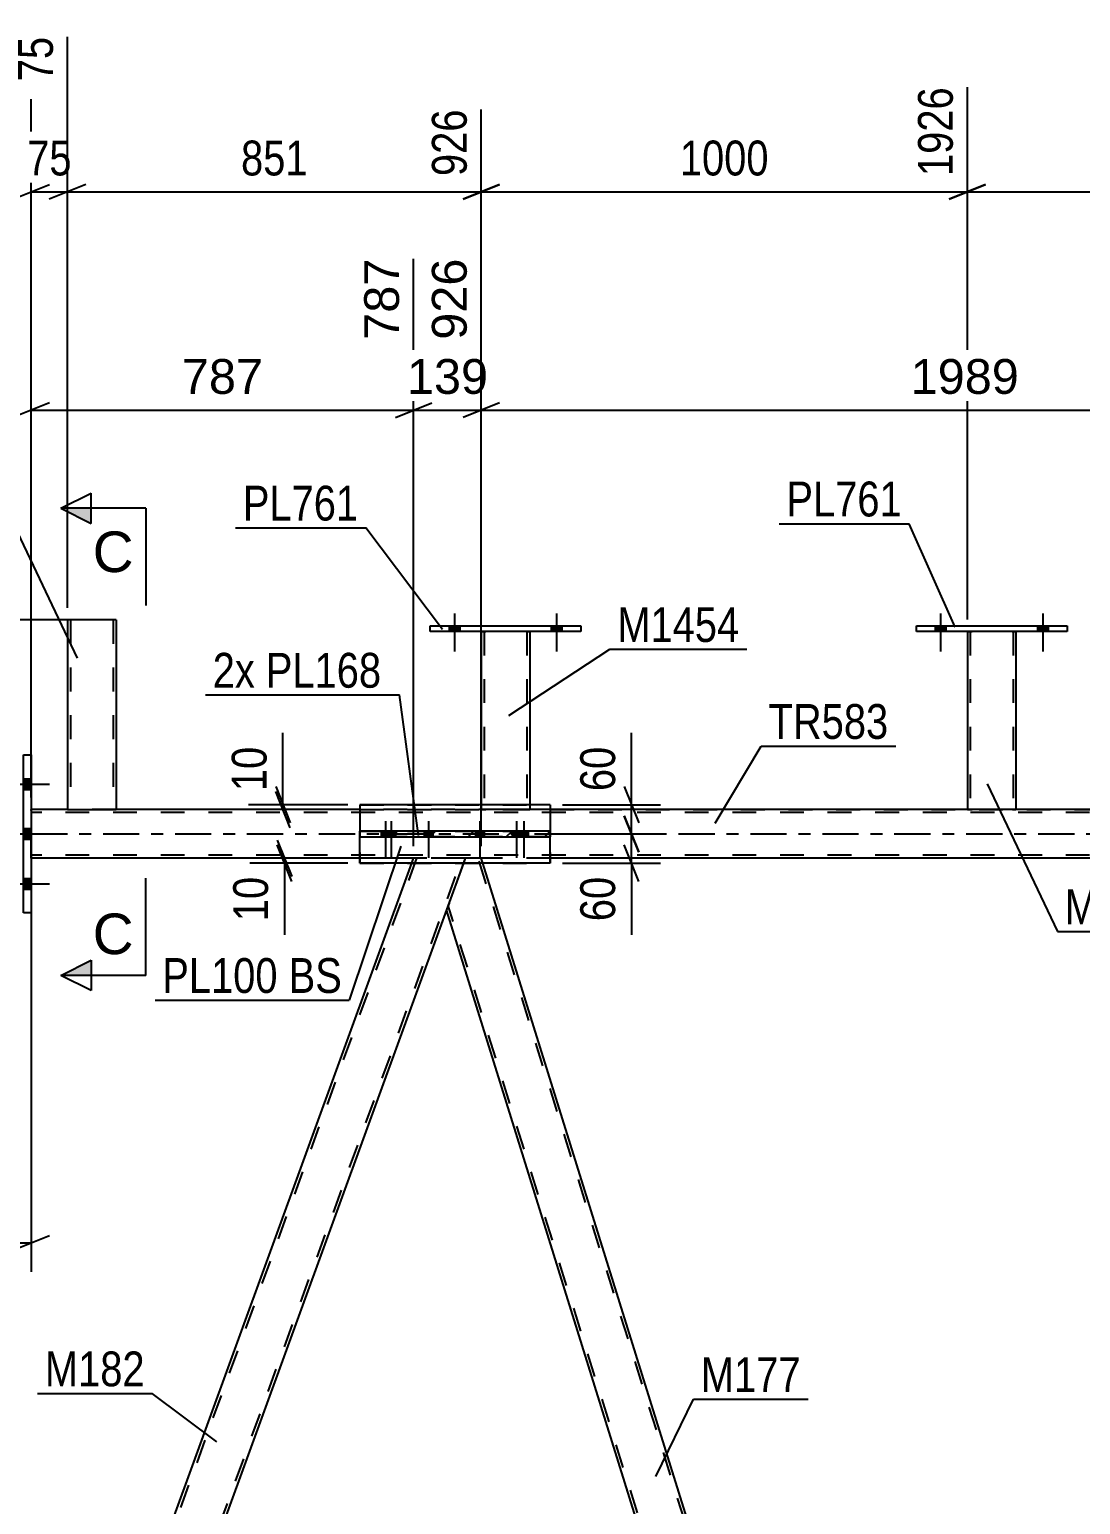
# Model space of a CAD drawing. Header units: millimetres. Extents: x -116 to 725, y -402 to 192.
# Drawn here: x -18.8 to 67.7, y -55.2 to 66.2 of the extents above; entities that cross this region are included whole.
import ezdxf

# ---------------------------------------------------------------- set-up
doc = ezdxf.new("R2010")
doc.units = ezdxf.units.MM
doc.linetypes.add('DXK_LINE_DOT2', pattern=[3.9198, 1.9599, -1.9599])
doc.linetypes.add('DXK_LINE_DOT3', pattern=[5.9187, 2.979, -0.9799, 0.9799, -0.9799])
doc.styles.add('Arial', font='ARIAL.TTF', dxfattribs={"height": 0.2})
doc.styles.add('Arial Narrow', font='ARIALN.TTF', dxfattribs={"height": 0.2})

# ---------------------------------------------------------------- blocks, each defined once
blk = doc.blocks.new('Bolt-203723472-4485 - 4481')
at = {"linetype": 'Continuous'}
for points in [[(55.74, 16.64), (56.62, 16.64), (56.62, 17.12), (55.74, 17.12)], [(64.14, 16.64), (65.02, 16.64), (65.02, 17.12), (64.14, 17.12)]]:
    blk.add_hatch(color=1, dxfattribs=at).paths.add_polyline_path(points)
at = {"color": 1, "linetype": 'Continuous'}
for p, q in [((55.74, 17.12), (55.74, 16.64)), ((56.18, 18.12), (56.18, 15)), ((56.62, 17.12), (56.62, 16.64)), ((64.14, 17.12), (64.14, 16.64)), ((64.58, 18.12), (64.58, 15)), ((65.02, 17.12), (65.02, 16.64))]:
    blk.add_line(p, q, dxfattribs=at)
blk = doc.blocks.new('Bolt-203723472-4486 - 4481')
at = {"linetype": 'Continuous'}
for points in [[(55.74, 16.64), (56.62, 16.64), (56.62, 17.12), (55.74, 17.12)], [(64.14, 16.64), (65.02, 16.64), (65.02, 17.12), (64.14, 17.12)]]:
    blk.add_hatch(color=1, dxfattribs=at).paths.add_polyline_path(points)
at = {"color": 1, "linetype": 'Continuous'}
for p, q in [((55.74, 17.12), (55.74, 16.64)), ((56.18, 18.12), (56.18, 15)), ((56.62, 17.12), (56.62, 16.64)), ((64.14, 17.12), (64.14, 16.64)), ((64.58, 18.12), (64.58, 15)), ((65.02, 17.12), (65.02, 16.64))]:
    blk.add_line(p, q, dxfattribs=at)
blk = doc.blocks.new('Part-203723472-4553 - 4481')
at = {"color": 2, "linetype": 'Continuous'}
for p, q in [((-15.67, 17.6), (-15.67, 2)), ((-11.67, 17.6), (-15.67, 17.6)), ((-11.67, 17.6), (-11.67, 2)), ((-15.67, 2), (-11.67, 2))]:
    blk.add_line(p, q, dxfattribs=at)
at = {"color": 7, "linetype": 'DXK_LINE_DOT2'}
for p, q in [((-15.43, 17.6), (-15.43, 2)), ((-11.98, 17.6), (-11.97, 17.6)), ((-11.97, 17.6), (-11.93, 17.6)), ((-11.93, 17.6), (-11.91, 17.6)), ((-11.91, 17.6), (-11.91, 2)), ((-11.93, 2), (-11.97, 2)), ((-11.93, 2), (-11.97, 2)), ((-11.91, 2), (-11.93, 2)), ((-11.93, 2), (-11.91, 2))]:
    blk.add_line(p, q, dxfattribs=at)
blk = doc.blocks.new('Bolt-203723472-5009 - 4481')
at = {"linetype": 'Continuous'}
for points in [[(15.74, 16.64), (16.62, 16.64), (16.62, 17.12), (15.74, 17.12)], [(24.14, 16.64), (25.02, 16.64), (25.02, 17.12), (24.14, 17.12)]]:
    blk.add_hatch(color=1, dxfattribs=at).paths.add_polyline_path(points)
at = {"color": 1, "linetype": 'Continuous'}
for p, q in [((15.74, 17.12), (15.74, 16.64)), ((16.18, 18.12), (16.18, 15)), ((16.62, 17.12), (16.62, 16.64)), ((24.14, 17.12), (24.14, 16.64)), ((24.58, 18.12), (24.58, 15)), ((25.02, 17.12), (25.02, 16.64))]:
    blk.add_line(p, q, dxfattribs=at)
blk = doc.blocks.new('Part-203723472-4568 - 4481')
at = {"color": 7, "linetype": 'DXK_LINE_DOT2'}
for p, q in [((18.38, 16.65), (18.38, 16.65)), ((18.38, 16.65), (18.38, 16.64)), ((18.38, 16.64), (18.38, 16.65)), ((18.41, 16.65), (18.38, 16.65)), ((18.38, 16.65), (18.41, 16.65)), ((18.52, 16.65), (18.41, 16.65)), ((18.41, 16.65), (18.52, 16.65)), ((18.67, 16.65), (18.52, 16.65)), ((18.52, 16.65), (18.67, 16.65)), ((18.62, 16.65), (18.62, 16.65)), ((18.62, 16.65), (18.62, 2)), ((18.63, 16.65), (18.62, 16.65)), ((18.62, 16.65), (18.63, 16.65)), ((18.69, 16.65), (18.63, 16.65)), ((18.63, 16.65), (18.69, 16.65)), ((22.08, 16.65), (18.67, 16.65)), ((22.08, 16.65), (18.67, 16.65)), ((21.99, 16.65), (18.69, 16.65)), ((18.69, 16.65), (18.76, 16.65)), ((22.06, 16.65), (18.76, 16.65)), ((22.06, 16.65), (21.99, 16.65)), ((22.12, 16.65), (22.06, 16.65)), ((22.06, 16.65), (22.12, 16.65)), ((22.08, 16.65), (22.23, 16.65)), ((22.23, 16.65), (22.08, 16.65)), ((22.14, 16.65), (22.12, 16.65)), ((22.12, 16.65), (22.14, 16.65)), ((22.14, 16.65), (22.14, 16.65)), ((22.14, 16.65), (22.14, 2)), ((22.23, 16.65), (22.34, 16.65)), ((22.34, 16.65), (22.23, 16.65)), ((22.34, 16.65), (22.38, 16.65)), ((22.38, 16.65), (22.34, 16.65)), ((22.38, 16.65), (22.38, 16.65)), ((22.38, 16.65), (22.38, 16.64)), ((22.38, 16.64), (22.38, 16.65)), ((18.38, 2.4), (18.38, 2)), ((18.41, 2), (18.38, 2)), ((18.38, 2), (18.41, 2)), ((18.52, 2), (18.41, 2)), ((18.41, 2), (18.52, 2)), ((18.67, 2), (18.52, 2)), ((18.52, 2), (18.67, 2)), ((18.63, 2), (18.62, 2)), ((18.62, 2), (18.63, 2)), ((18.69, 2), (18.63, 2)), ((18.63, 2), (18.69, 2)), ((22.08, 2), (18.67, 2)), ((22.08, 2), (18.67, 2)), ((21.99, 2), (18.69, 2)), ((18.69, 2), (18.76, 2)), ((22.06, 2), (18.76, 2)), ((22.06, 2), (21.99, 2)), ((22.12, 2), (22.06, 2)), ((22.06, 2), (22.12, 2)), ((22.08, 2), (22.23, 2)), ((22.23, 2), (22.08, 2)), ((22.14, 2), (22.12, 2)), ((22.12, 2), (22.14, 2)), ((22.23, 2), (22.34, 2)), ((22.34, 2), (22.23, 2)), ((22.34, 2), (22.38, 2)), ((22.38, 2), (22.34, 2)), ((22.38, 2.4), (22.38, 2))]:
    blk.add_line(p, q, dxfattribs=at)
at = {"color": 2, "linetype": 'Continuous'}
for p, q in [((18.38, 16.64), (18.38, 2.4)), ((22.38, 16.64), (22.38, 2.4))]:
    blk.add_line(p, q, dxfattribs=at)
blk = doc.blocks.new('Part-203723472-4573 - 4481')
at = {"color": 2, "linetype": 'Continuous'}
for p, q in [((54.18, 16.64), (54.18, 17.12)), ((54.18, 17.12), (66.58, 17.12)), ((66.58, 17.12), (66.58, 16.64)), ((66.58, 16.64), (54.18, 16.64))]:
    blk.add_line(p, q, dxfattribs=at)
blk = doc.blocks.new('Part-203723472-4578 - 4481')
at = {"color": 7, "linetype": 'DXK_LINE_DOT2'}
for p, q in [((58.38, 16.65), (58.38, 16.65)), ((58.38, 16.65), (58.38, 16.64)), ((58.38, 16.64), (58.38, 16.65)), ((58.41, 16.65), (58.38, 16.65)), ((58.38, 16.65), (58.41, 16.65)), ((58.52, 16.65), (58.41, 16.65)), ((58.41, 16.65), (58.52, 16.65)), ((58.67, 16.65), (58.52, 16.65)), ((58.52, 16.65), (58.67, 16.65)), ((58.62, 16.65), (58.62, 16.65)), ((58.62, 16.65), (58.62, 2)), ((58.63, 16.65), (58.62, 16.65)), ((58.62, 16.65), (58.63, 16.65)), ((58.69, 16.65), (58.63, 16.65)), ((58.63, 16.65), (58.69, 16.65)), ((62.08, 16.65), (58.67, 16.65)), ((62.08, 16.65), (58.67, 16.65)), ((61.99, 16.65), (58.69, 16.65)), ((58.69, 16.65), (58.76, 16.65)), ((62.06, 16.65), (58.76, 16.65)), ((62.06, 16.65), (61.99, 16.65)), ((62.12, 16.65), (62.06, 16.65)), ((62.06, 16.65), (62.12, 16.65)), ((62.08, 16.65), (62.23, 16.65)), ((62.23, 16.65), (62.08, 16.65)), ((62.14, 16.65), (62.12, 16.65)), ((62.12, 16.65), (62.14, 16.65)), ((62.14, 16.65), (62.14, 16.65)), ((62.14, 16.65), (62.14, 2)), ((62.23, 16.65), (62.34, 16.65)), ((62.34, 16.65), (62.23, 16.65)), ((62.34, 16.65), (62.38, 16.65)), ((62.38, 16.65), (62.34, 16.65)), ((62.38, 16.65), (62.38, 16.65)), ((62.38, 16.65), (62.38, 16.64)), ((62.38, 16.64), (62.38, 16.65)), ((58.38, 2), (58.41, 2)), ((58.41, 2), (58.52, 2)), ((58.52, 2), (58.67, 2)), ((58.63, 2), (58.62, 2)), ((58.62, 2), (58.63, 2)), ((58.69, 2), (58.63, 2)), ((58.63, 2), (58.67, 2)), ((62.08, 2), (58.67, 2)), ((58.67, 2), (58.69, 2)), ((61.99, 2), (58.69, 2)), ((58.69, 2), (58.76, 2)), ((62.12, 2), (58.76, 2)), ((62.06, 2), (61.99, 2)), ((62.12, 2), (62.06, 2)), ((62.08, 2), (62.23, 2)), ((62.14, 2), (62.12, 2)), ((62.12, 2), (62.14, 2)), ((62.23, 2), (62.34, 2)), ((62.34, 2), (62.38, 2))]:
    blk.add_line(p, q, dxfattribs=at)
at = {"color": 2, "linetype": 'Continuous'}
for p, q in [((58.38, 16.64), (58.38, 2)), ((62.38, 16.64), (62.38, 2)), ((58.41, 2), (58.38, 2)), ((58.52, 2), (58.41, 2)), ((58.67, 2), (58.52, 2)), ((62.08, 2), (58.67, 2)), ((62.23, 2), (62.08, 2)), ((62.34, 2), (62.23, 2)), ((62.38, 2), (62.34, 2))]:
    blk.add_line(p, q, dxfattribs=at)
blk = doc.blocks.new('Part-203723472-4764 - 4481')
at = {"color": 2, "linetype": 'Continuous'}
for p, q in [((-15.67, 2), (-18.66, 2)), ((8.39, 2), (-11.67, 2)), ((58.38, 2), (24.05, 2)), ((94.75, 2), (62.38, 2)), ((8.39, -2), (-18.66, -2)), ((94.75, -2), (24.05, -2))]:
    blk.add_line(p, q, dxfattribs=at)
at = {"color": 7, "linetype": 'DXK_LINE_DOT2'}
for p, q in [((-18.66, -2), (-18.66, 2)), ((679.93, 1.76), (-18.66, 1.76)), ((-11.67, 2), (-15.67, 2)), ((8.39, 2), (679.93, 2)), ((24.05, 2), (8.39, 2)), ((62.38, 2), (58.38, 2)), ((679.93, -1.76), (-18.66, -1.76)), ((24.05, -2), (8.39, -2))]:
    blk.add_line(p, q, dxfattribs=at)
at = {"color": 7, "linetype": 'DXK_LINE_DOT3'}
blk.add_line((-18.66, 0), (679.93, 0), dxfattribs=at)
blk = doc.blocks.new('Bolt-203723472-4800 - 4481')
at = {"linetype": 'Continuous'}
for points in [[(18.63, 0.24), (17.91, 0.24), (17.91, -0.24), (18.63, -0.24)], [(21.64, 0.24), (20.92, 0.24), (20.92, -0.24), (21.64, -0.24)], [(22.25, 0.24), (21.53, 0.24), (21.53, -0.24), (22.25, -0.24)]]:
    blk.add_hatch(color=1, dxfattribs=at).paths.add_polyline_path(points)
at = {"color": 1, "linetype": 'Continuous'}
for p, q in [((17.91, 0.24), (17.91, -0.24)), ((18.27, 1.04), (18.27, -1.96)), ((18.63, 0.24), (18.63, -0.24)), ((20.92, 0.24), (20.92, -0.24)), ((21.28, 1.04), (21.28, -1.96)), ((21.53, 0.24), (21.53, -0.24)), ((21.64, 0.24), (21.64, -0.24)), ((21.89, 1.04), (21.89, -1.96)), ((22.25, 0.24), (22.25, -0.24))]:
    blk.add_line(p, q, dxfattribs=at)
blk = doc.blocks.new('Bolt-203723472-4801 - 4481')
at = {"linetype": 'Continuous'}
for points in [[(10.85, 0.24), (10.13, 0.24), (10.13, -0.24), (10.85, -0.24)], [(11.31, 0.24), (10.59, 0.24), (10.59, -0.24), (11.31, -0.24)], [(14.4, 0.24), (13.68, 0.24), (13.68, -0.24), (14.4, -0.24)]]:
    blk.add_hatch(color=1, dxfattribs=at).paths.add_polyline_path(points)
at = {"color": 1, "linetype": 'Continuous'}
for p, q in [((10.13, 0.24), (10.13, -0.24)), ((10.49, 1.04), (10.49, -1.96)), ((10.59, 0.24), (10.59, -0.24)), ((10.85, 0.24), (10.85, -0.24)), ((10.95, 1.04), (10.95, -1.96)), ((11.31, 0.24), (11.31, -0.24)), ((13.68, 0.24), (13.68, -0.24)), ((14.04, 1.04), (14.04, -1.96)), ((14.4, 0.24), (14.4, -0.24))]:
    blk.add_line(p, q, dxfattribs=at)
blk = doc.blocks.new('Bolt-203723472-4811 - 4481')
at = {"linetype": 'Continuous'}
for points in [[(-18.66, 3.66), (-18.66, 4.54), (-19.3, 4.54), (-19.3, 3.66)], [(-18.66, 3.66), (-18.66, 4.54), (-19.3, 4.54), (-19.3, 3.66)], [(-18.66, 3.66), (-18.66, 4.54), (-19.3, 4.54), (-19.3, 3.66)], [(-18.66, -0.44), (-18.66, 0.44), (-19.3, 0.44), (-19.3, -0.44)], [(-18.66, -0.44), (-18.66, 0.44), (-19.3, 0.44), (-19.3, -0.44)], [(-18.66, -4.54), (-18.66, -3.66), (-19.3, -3.66), (-19.3, -4.54)], [(-18.66, -4.54), (-18.66, -3.66), (-19.3, -3.66), (-19.3, -4.54)], [(-18.66, -4.54), (-18.66, -3.66), (-19.3, -3.66), (-19.3, -4.54)]]:
    blk.add_hatch(color=1, dxfattribs=at).paths.add_polyline_path(points)
at = {"color": 1, "linetype": 'Continuous'}
for p, q in [((-20.46, 4.1), (-17.14, 4.1)), ((-20.46, 4.1), (-17.14, 4.1)), ((-20.46, 4.1), (-17.14, 4.1)), ((-19.3, 4.54), (-18.66, 4.54)), ((-19.3, 4.54), (-18.66, 4.54)), ((-19.3, 4.54), (-18.66, 4.54)), ((-19.3, 3.66), (-18.66, 3.66)), ((-19.3, 3.66), (-18.66, 3.66)), ((-19.3, 3.66), (-18.66, 3.66)), ((-19.3, 0.44), (-18.66, 0.44)), ((-19.3, 0.44), (-18.66, 0.44)), ((-20.46, 0), (-17.14, 0)), ((-20.46, 0), (-17.14, 0)), ((-19.3, -0.44), (-18.66, -0.44)), ((-19.3, -0.44), (-18.66, -0.44)), ((-20.46, -4.1), (-17.14, -4.1)), ((-20.46, -4.1), (-17.14, -4.1)), ((-20.46, -4.1), (-17.14, -4.1)), ((-19.3, -3.66), (-18.66, -3.66)), ((-19.3, -3.66), (-18.66, -3.66)), ((-19.3, -3.66), (-18.66, -3.66)), ((-19.3, -4.54), (-18.66, -4.54)), ((-19.3, -4.54), (-18.66, -4.54)), ((-19.3, -4.54), (-18.66, -4.54))]:
    blk.add_line(p, q, dxfattribs=at)
blk = doc.blocks.new('Part-203723472-4818 - 4481')
at = {"linetype": 'Continuous'}
h = blk.add_hatch(dxfattribs=at)
h.set_pattern_fill('', scale=0.7, style=0, pattern_type=0)
h.set_pattern_definition([(45, (24.0545, 0.24), (-1.57154, 1.57154), [])])
h.paths.add_polyline_path([(24.05, -0.24), (24.05, 0.24), (8.39, 0.24), (8.39, -0.24)])
at = {"color": 7, "linetype": 'DXK_LINE_DOT2'}
for p, q in [((8.39, -0.24), (8.39, 0.24)), ((8.39, 0.24), (24.05, 0.24)), ((24.05, 0.24), (24.05, -0.24)), ((24.05, -0.24), (8.39, -0.24))]:
    blk.add_line(p, q, dxfattribs=at)
at = {"color": 2, "linetype": 'Continuous'}
for p, q in [((8.39, -0.24), (8.39, 0.24)), ((24.05, 0.24), (8.39, 0.24)), ((24.05, -0.24), (24.05, 0.24)), ((8.39, -0.24), (24.05, -0.24))]:
    blk.add_line(p, q, dxfattribs=at)
blk = doc.blocks.new('Part-203723472-4936 - 4481')
at = {"color": 2, "linetype": 'Continuous'}
for p, q in [((16.92, -2.4), (15.52, -6.25)), ((54.66, -118.4), (18.51, -2.4)), ((50.47, -118.4), (15.52, -6.25))]:
    blk.add_line(p, q, dxfattribs=at)
at = {"color": 7, "linetype": 'DXK_LINE_DOT2'}
for p, q in [((17.06, -2), (16.92, -2.4)), ((18.38, -2), (17.06, -2)), ((54.95, -120.12), (18.13, -2)), ((18.51, -2.4), (18.38, -2)), ((52.23, -123.22), (15.65, -5.88)), ((51.98, -123.22), (50.47, -118.4)), ((55.08, -119.75), (54.66, -118.4)), ((53.82, -123.22), (55.08, -119.75)), ((51.98, -123.22), (53.82, -123.22))]:
    blk.add_line(p, q, dxfattribs=at)
blk = doc.blocks.new('Part-203723472-4823 - 4481')
at = {"color": 7, "linetype": 'DXK_LINE_DOT2'}
for p, q in [((8.39, 0.24), (8.39, -0.24)), ((24.05, 0.24), (8.39, 0.24)), ((24.05, -0.24), (24.05, 0.24)), ((8.39, -0.24), (24.05, -0.24))]:
    blk.add_line(p, q, dxfattribs=at)
blk = doc.blocks.new('Bolt-203723472-4844 - 4481')
at = {"color": 1, "linetype": 'DXK_LINE_DOT2'}
for p, q in [((17.91, 0.24), (17.91, -0.24)), ((18.27, 1.04), (18.27, -1.96)), ((18.63, 0.24), (18.63, -0.24)), ((20.92, 0.24), (20.92, -0.24)), ((21.28, 1.04), (21.28, -1.96)), ((21.53, 0.24), (21.53, -0.24)), ((21.64, 0.24), (21.64, -0.24)), ((21.89, 1.04), (21.89, -1.96)), ((22.25, 0.24), (22.25, -0.24))]:
    blk.add_line(p, q, dxfattribs=at)
blk = doc.blocks.new('Bolt-203723472-4845 - 4481')
at = {"color": 1, "linetype": 'DXK_LINE_DOT2'}
for p, q in [((10.13, 0.24), (10.13, -0.24)), ((10.49, 1.04), (10.49, -1.96)), ((10.59, 0.24), (10.59, -0.24)), ((10.85, 0.24), (10.85, -0.24)), ((10.95, 1.04), (10.95, -1.96)), ((11.31, 0.24), (11.31, -0.24)), ((13.68, 0.24), (13.68, -0.24)), ((14.04, 1.04), (14.04, -1.96)), ((14.4, 0.24), (14.4, -0.24))]:
    blk.add_line(p, q, dxfattribs=at)
blk = doc.blocks.new('Part-203723472-4880 - 4481')
at = {"color": 7, "linetype": 'DXK_LINE_DOT2'}
for p, q in [((8.39, 2.4), (8.39, -2.4)), ((8.39, 2.4), (24.05, 2.4)), ((24.05, 2.4), (24.05, -2.4)), ((8.39, -2.4), (24.05, -2.4))]:
    blk.add_line(p, q, dxfattribs=at)
blk = doc.blocks.new('Part-203723472-4926 - 4481')
at = {"color": 7, "linetype": 'DXK_LINE_DOT2'}
for p, q in [((54.08, -123.22), (98.2, -2)), ((57.82, -123.22), (101.94, -2)), ((97.8, -2.4), (97.94, -2)), ((102.2, -2), (97.94, -2)), ((100.65, -6.25), (102.2, -2)), ((53.82, -123.22), (55.58, -118.4)), ((59.83, -118.4), (58.08, -123.22)), ((58.08, -123.22), (53.82, -123.22))]:
    blk.add_line(p, q, dxfattribs=at)
at = {"color": 2, "linetype": 'Continuous'}
for p, q in [((55.58, -118.4), (97.8, -2.4)), ((59.83, -118.4), (100.65, -6.25))]:
    blk.add_line(p, q, dxfattribs=at)
blk = doc.blocks.new('Part-203723472-4931 - 4481')
at = {"color": 2, "linetype": 'Continuous'}
for p, q in [((-31.31, -123.22), (12.66, -2.4)), ((15.52, -6.25), (-27.06, -123.22))]:
    blk.add_line(p, q, dxfattribs=at)
at = {"color": 7, "linetype": 'DXK_LINE_DOT2'}
for p, q in [((13.06, -2), (-31.06, -123.22)), ((-27.31, -123.22), (16.81, -2)), ((12.66, -2.4), (12.81, -2)), ((17.06, -2), (12.81, -2)), ((17.06, -2), (15.52, -6.25)), ((-27.06, -123.22), (-31.31, -123.22))]:
    blk.add_line(p, q, dxfattribs=at)
blk = doc.blocks.new('Part-203723472-4943 - 4481')
at = {"color": 2, "linetype": 'Continuous'}
for p, q in [((-19.3, 6.5), (-18.66, 6.5)), ((-19.3, -6.5), (-19.3, 6.5)), ((-18.66, 6.5), (-18.66, -6.5)), ((-18.66, -6.5), (-19.3, -6.5))]:
    blk.add_line(p, q, dxfattribs=at)
blk = doc.blocks.new('Part-203723472-4969 - 4481')
at = {"color": 2, "linetype": 'Continuous'}
for p, q in [((8.39, 2.4), (8.39, 0.24)), ((24.05, 2.4), (8.39, 2.4)), ((24.05, 2.4), (24.05, 0.24)), ((8.39, -2.4), (8.39, -0.24)), ((24.05, -2.4), (24.05, -0.24)), ((24.05, -2.4), (8.39, -2.4))]:
    blk.add_line(p, q, dxfattribs=at)
at = {"color": 7, "linetype": 'DXK_LINE_DOT2'}
for p, q in [((8.39, 0.24), (8.39, -0.24)), ((24.05, 0.24), (24.05, -0.24))]:
    blk.add_line(p, q, dxfattribs=at)
blk = doc.blocks.new('Part-203723472-5008 - 4481')
at = {"color": 2, "linetype": 'Continuous'}
for p, q in [((14.18, 16.64), (14.18, 17.12)), ((14.18, 17.12), (26.58, 17.12)), ((26.58, 17.12), (26.58, 16.64)), ((26.58, 16.64), (14.18, 16.64))]:
    blk.add_line(p, q, dxfattribs=at)
blk = doc.blocks.new('Bolt-203723472-5010 - 4481')
at = {"linetype": 'Continuous'}
for points in [[(15.74, 16.64), (16.62, 16.64), (16.62, 17.12), (15.74, 17.12)], [(24.14, 16.64), (25.02, 16.64), (25.02, 17.12), (24.14, 17.12)]]:
    blk.add_hatch(color=1, dxfattribs=at).paths.add_polyline_path(points)
at = {"color": 1, "linetype": 'Continuous'}
for p, q in [((15.74, 17.12), (15.74, 16.64)), ((16.18, 18.12), (16.18, 15)), ((16.62, 17.12), (16.62, 16.64)), ((24.14, 17.12), (24.14, 16.64)), ((24.58, 18.12), (24.58, 15)), ((25.02, 17.12), (25.02, 16.64))]:
    blk.add_line(p, q, dxfattribs=at)
blk = doc.blocks.new('StraightDimension-203723472-18760 - 4481')
at = {"color": 7, "linetype": 'Continuous'}
blk.add_line((-15.39, 17.6), (-93.34, 17.6), dxfattribs=at)
blk = doc.blocks.new('StraightDimension-203723472-5918 - 4481')
at = {"color": 7, "linetype": 'Continuous'}
for p, q in [((12.81, -1), (12.81, 47.32)), ((-18.66, 3), (-18.66, 38.37)), ((-17.16, 35.45), (-20.16, 34.25)), ((11.31, 34.25), (14.31, 35.45)), ((-18.66, 34.85), (12.81, 34.85))]:
    blk.add_line(p, q, dxfattribs=at)
at = {"color": 0}
blk.add_wipeout([(1.01, 35.6), (1.01, 39.8), (-6.86, 39.8), (-6.86, 35.6)], dxfattribs=at)
at = {"color": 3, "style": 'Arial'}
blk.add_text('787', height=2.865, dxfattribs=at).set_placement((-6.26, 36.2))
at = {"color": 0, "linetype": 'Continuous'}
for points in [[(12.21, 47.92), (8.01, 47.92), (8.01, 40.05), (12.21, 40.05)], [(-19.26, 38.97), (-23.46, 38.97), (-23.46, 35.55), (-19.26, 35.55)]]:
    blk.add_wipeout(points, dxfattribs=at)
at = {"color": 3, "linetype": 'Continuous', "style": 'Arial'}
for s, height, p in [('787', 2.865, (11.61, 40.65)), ('0', 2.87, (-19.86, 36.15))]:
    blk.add_text(s, height=height, rotation=90.0002, dxfattribs=at).set_placement(p)
blk = doc.blocks.new('StraightDimension-203723472-18553 - 4481')
at = {"color": 7, "linetype": 'Continuous'}
for p, q in [((-15.67, 18.6), (-15.67, 65.57)), ((-18.66, 3), (-18.66, 60.45)), ((-20.16, 52.22), (-17.16, 53.42)), ((-14.17, 53.42), (-17.17, 52.22)), ((-18.66, 52.82), (-15.67, 52.82))]:
    blk.add_line(p, q, dxfattribs=at)
at = {"color": 0, "linetype": 'Continuous'}
blk.add_wipeout([(-16.27, 66.17), (-20.47, 66.17), (-20.47, 61.32), (-16.27, 61.32)], dxfattribs=at)
at = {"color": 0}
blk.add_wipeout([(-14.74, 53.57), (-14.74, 57.77), (-19.59, 57.77), (-19.59, 53.57)], dxfattribs=at)
at = {"color": 3, "linetype": 'Continuous', "style": 'Arial Narrow'}
blk.add_text('75', height=2.863, rotation=90.0002, dxfattribs=at).set_placement((-16.87, 61.92))
at = {"color": 3, "style": 'Arial Narrow'}
blk.add_text('75', height=2.863, dxfattribs=at).set_placement((-18.99, 54.17))
at = {"color": 0, "linetype": 'Continuous'}
blk.add_wipeout([(-19.26, 61.05), (-23.46, 61.05), (-23.46, 58.02), (-19.26, 58.02)], dxfattribs=at)
at = {"color": 3, "linetype": 'Continuous', "style": 'Arial Narrow'}
blk.add_text('0', height=2.86, rotation=90.0002, dxfattribs=at).set_placement((-19.86, 58.62))
blk = doc.blocks.new('StraightDimension-203723472-18552 - 4481')
at = {"color": 7, "linetype": 'Continuous'}
for p, q in [((-15.67, 18.6), (-15.67, 65.57)), ((18.38, 11.12), (18.38, 59.6)), ((-14.17, 53.42), (-17.17, 52.22)), ((16.88, 52.22), (19.88, 53.42)), ((-15.67, 52.82), (18.38, 52.82))]:
    blk.add_line(p, q, dxfattribs=at)
at = {"color": 0}
blk.add_wipeout([(4.69, 53.57), (4.69, 57.77), (-1.99, 57.77), (-1.99, 53.57)], dxfattribs=at)
at = {"color": 3, "style": 'Arial Narrow'}
blk.add_text('851', height=2.863, dxfattribs=at).set_placement((-1.39, 54.17))
at = {"color": 0, "linetype": 'Continuous'}
blk.add_wipeout([(17.78, 60.2), (13.58, 60.2), (13.58, 53.52), (17.78, 53.52)], dxfattribs=at)
at = {"color": 3, "linetype": 'Continuous', "style": 'Arial Narrow'}
blk.add_text('926', height=2.863, rotation=90.0002, dxfattribs=at).set_placement((17.18, 54.12))
blk = doc.blocks.new('StraightDimension-203723472-18551 - 4481')
at = {"color": 7, "linetype": 'Continuous'}
for p, q in [((58.38, 17.65), (58.38, 61.43)), ((18.38, 11.12), (18.38, 59.6)), ((19.88, 53.42), (16.88, 52.22)), ((56.88, 52.22), (59.88, 53.42)), ((18.38, 52.82), (58.38, 52.82))]:
    blk.add_line(p, q, dxfattribs=at)
at = {"color": 0}
blk.add_wipeout([(42.63, 53.57), (42.63, 57.77), (34.12, 57.77), (34.12, 53.57)], dxfattribs=at)
at = {"color": 3, "style": 'Arial Narrow'}
blk.add_text('1000', height=2.863, dxfattribs=at).set_placement((34.72, 54.17))
at = {"color": 0, "linetype": 'Continuous'}
blk.add_wipeout([(57.78, 62.03), (53.58, 62.03), (53.58, 53.52), (57.78, 53.52)], dxfattribs=at)
at = {"color": 3, "linetype": 'Continuous', "style": 'Arial Narrow'}
blk.add_text('1926', height=2.863, rotation=90.0002, dxfattribs=at).set_placement((57.18, 54.12))
blk = doc.blocks.new('StraightDimension-203723472-18550 - 4481')
at = {"color": 7, "linetype": 'Continuous'}
for p, q in [((58.38, 17.65), (58.38, 61.43)), ((98.38, 17.65), (98.38, 61.43)), ((59.88, 53.42), (56.88, 52.22)), ((96.88, 52.22), (99.88, 53.42)), ((58.38, 52.82), (98.38, 52.82))]:
    blk.add_line(p, q, dxfattribs=at)
at = {"color": 0}
blk.add_wipeout([(82.63, 53.57), (82.63, 57.77), (74.12, 57.77), (74.12, 53.57)], dxfattribs=at)
at = {"color": 3, "style": 'Arial Narrow'}
blk.add_text('1000', height=2.863, dxfattribs=at).set_placement((74.72, 54.17))
at = {"color": 0, "linetype": 'Continuous'}
blk.add_wipeout([(97.78, 62.03), (93.58, 62.03), (93.58, 53.52), (97.78, 53.52)], dxfattribs=at)
at = {"color": 3, "linetype": 'Continuous', "style": 'Arial Narrow'}
blk.add_text('2926', height=2.863, rotation=90.0002, dxfattribs=at).set_placement((97.18, 54.12))
blk = doc.blocks.new('StraightDimension-203723472-5098 - 4481')
at = {"color": 7, "linetype": 'Continuous'}
for p, q in [((-18.66, -3), (-18.66, -36.03)), ((-58.81, -122.22), (-58.81, -30.78)), ((-57.31, -33.03), (-60.31, -34.23)), ((-58.81, -33.63), (-18.66, -33.63)), ((-20.16, -34.23), (-17.16, -33.03))]:
    blk.add_line(p, q, dxfattribs=at)
at = {"color": 0}
blk.add_wipeout([(-34.48, -32.88), (-34.48, -28.68), (-42.99, -28.68), (-42.99, -32.88)], dxfattribs=at)
at = {"color": 3, "style": 'Arial Narrow'}
blk.add_text('1470', height=2.863, dxfattribs=at).set_placement((-42.39, -32.28))
blk = doc.blocks.new('StraightDimension-203723472-5209 - 4481')
at = {"color": 7, "linetype": 'Continuous'}
for p, q in [((1.58, -0.5), (2.78, -3.5)), ((2.78, -3.9), (1.58, -0.9)), ((13.91, -2), (-0.67, -2)), ((7.39, -2.4), (-0.67, -2.4)), ((2.18, -2.4), (2.18, -2)), ((2.18, -2.4), (2.18, -8.31)), ((2.18, -2.4), (2.18, -8.31))]:
    blk.add_line(p, q, dxfattribs=at)
at = {"color": 0}
blk.add_wipeout([(1.43, -2.93), (-2.77, -2.93), (-2.77, -7.78), (1.43, -7.78)], dxfattribs=at)
at = {"color": 3, "style": 'Arial Narrow'}
blk.add_text('10', height=2.863, rotation=90.0002, dxfattribs=at).set_placement((0.83, -7.18))
blk = doc.blocks.new('StraightDimension-203723472-5223 - 4481')
at = {"color": 7, "linetype": 'Continuous'}
for p, q in [((2.06, 2.4), (2.06, 8.31)), ((2.06, 2.4), (2.06, 8.31)), ((1.46, 3.9), (2.66, 0.9)), ((2.66, 0.5), (1.46, 3.5)), ((7.39, 2.4), (-0.79, 2.4)), ((7.39, 2), (-0.79, 2)), ((2.06, 2), (2.06, 2.4))]:
    blk.add_line(p, q, dxfattribs=at)
at = {"color": 0}
blk.add_wipeout([(1.31, 7.78), (-2.89, 7.78), (-2.89, 2.92), (1.31, 2.92)], dxfattribs=at)
at = {"color": 3, "style": 'Arial Narrow'}
blk.add_text('10', height=2.863, rotation=90.0002, dxfattribs=at).set_placement((0.71, 3.52))
blk = doc.blocks.new('StraightDimension-203723472-5267 - 4481')
at = {"color": 7, "linetype": 'Continuous'}
for p, q in [((30.14, 1.5), (31.34, -1.5)), ((25.05, 0), (33.14, 0)), ((31.34, -3.9), (30.14, -0.9)), ((30.74, -2.4), (30.74, 0)), ((25.05, -2.4), (33.14, -2.4)), ((30.74, -2.4), (30.74, -8.31)), ((30.74, -2.4), (30.74, -8.31))]:
    blk.add_line(p, q, dxfattribs=at)
at = {"color": 0}
blk.add_wipeout([(29.99, -2.93), (25.79, -2.93), (25.79, -7.78), (29.99, -7.78)], dxfattribs=at)
at = {"color": 3, "style": 'Arial Narrow'}
blk.add_text('60', height=2.863, rotation=90.0002, dxfattribs=at).set_placement((29.39, -7.18))
blk = doc.blocks.new('StraightDimension-203723472-5279 - 4481')
at = {"color": 7, "linetype": 'Continuous'}
for p, q in [((30.74, 2.4), (30.74, 8.31)), ((30.74, 2.4), (30.74, 8.31)), ((30.14, 3.9), (31.34, 0.9)), ((25.05, 2.4), (33.14, 2.4)), ((31.34, -1.5), (30.14, 1.5)), ((30.74, 0), (30.74, 2.4)), ((25.05, 0), (33.14, 0))]:
    blk.add_line(p, q, dxfattribs=at)
at = {"color": 0}
blk.add_wipeout([(29.99, 7.78), (25.79, 7.78), (25.79, 2.92), (29.99, 2.92)], dxfattribs=at)
at = {"color": 3, "style": 'Arial Narrow'}
blk.add_text('60', height=2.863, rotation=90.0002, dxfattribs=at).set_placement((29.39, 3.52))
blk = doc.blocks.new('StraightDimension-203723472-5935 - 4481')
at = {"color": 7, "linetype": 'Continuous'}
for p, q in [((12.81, -1), (12.81, 47.32)), ((18.38, -1), (18.38, 47.32)), ((11.31, 34.25), (14.31, 35.45)), ((19.88, 35.45), (16.88, 34.25)), ((12.81, 34.85), (18.38, 34.85))]:
    blk.add_line(p, q, dxfattribs=at)
at = {"color": 0}
blk.add_wipeout([(19.53, 35.6), (19.53, 39.8), (11.66, 39.8), (11.66, 35.6)], dxfattribs=at)
at = {"color": 3, "style": 'Arial'}
blk.add_text('139', height=2.865, dxfattribs=at).set_placement((12.26, 36.2))
at = {"color": 0, "linetype": 'Continuous'}
blk.add_wipeout([(17.78, 47.92), (13.58, 47.92), (13.58, 40.05), (17.78, 40.05)], dxfattribs=at)
at = {"color": 3, "linetype": 'Continuous', "style": 'Arial'}
blk.add_text('926', height=2.865, rotation=90.0002, dxfattribs=at).set_placement((17.18, 40.65))
blk = doc.blocks.new('StraightDimension-203723472-5959 - 4481')
at = {"color": 7, "linetype": 'Continuous'}
for p, q in [((97.94, -1), (97.94, 49.54)), ((18.38, -1), (18.38, 47.32)), ((19.88, 35.45), (16.88, 34.25)), ((96.44, 34.25), (99.44, 35.45)), ((18.38, 34.85), (97.94, 34.85))]:
    blk.add_line(p, q, dxfattribs=at)
at = {"color": 0}
blk.add_wipeout([(63.21, 35.6), (63.21, 39.8), (53.11, 39.8), (53.11, 35.6)], dxfattribs=at)
at = {"color": 3, "style": 'Arial'}
blk.add_text('1989', height=2.865, dxfattribs=at).set_placement((53.71, 36.2))
at = {"color": 0, "linetype": 'Continuous'}
blk.add_wipeout([(97.34, 50.14), (93.14, 50.14), (93.14, 40.05), (97.34, 40.05)], dxfattribs=at)
at = {"color": 3, "linetype": 'Continuous', "style": 'Arial'}
blk.add_text('2915', height=2.865, rotation=90.0002, dxfattribs=at).set_placement((96.74, 40.65))
blk = doc.blocks.new('Mark-203723472-4549 - 4481')
at = {"color": 0}
blk.add_wipeout([(-21.14, 27.08), (-21.14, 30.08), (-31.19, 30.08), (-31.19, 27.08)], dxfattribs=at)
blk.add_wipeout([(-21.14, 27.08), (-21.14, 30.08), (-31.19, 30.08), (-31.19, 27.08)], dxfattribs=at)
at = {"color": 30, "linetype": 'Continuous'}
for p in [(-31.79, 26.48), (-14.86, 14.46)]:
    blk.add_line(p, (-20.54, 26.48), dxfattribs=at)
at = {"color": 3, "style": 'Arial Narrow'}
blk.add_text('M1524', height=2.863, dxfattribs=at).set_placement((-31.19, 27.08))
blk = doc.blocks.new('Mark-203723472-4564 - 4481')
at = {"color": 0}
blk.add_wipeout([(39.62, 15.79), (39.62, 18.79), (29.57, 18.79), (29.57, 15.79)], dxfattribs=at)
blk.add_wipeout([(39.62, 15.79), (39.62, 18.79), (29.57, 18.79), (29.57, 15.79)], dxfattribs=at)
at = {"color": 30, "linetype": 'Continuous'}
for p, q in [((20.65, 9.74), (28.97, 15.19)), ((28.97, 15.19), (40.22, 15.19))]:
    blk.add_line(p, q, dxfattribs=at)
at = {"color": 3, "style": 'Arial Narrow'}
blk.add_text('M1454', height=2.863, dxfattribs=at).set_placement((29.57, 15.79))
blk = doc.blocks.new('Mark-203723472-4569 - 4481')
at = {"color": 0}
blk.add_wipeout([(53, 26.12), (53, 29.12), (43.49, 29.12), (43.49, 26.12)], dxfattribs=at)
blk.add_wipeout([(53, 26.12), (53, 29.12), (43.49, 29.12), (43.49, 26.12)], dxfattribs=at)
at = {"color": 30, "linetype": 'Continuous'}
for p in [(42.89, 25.52), (57.38, 17.02)]:
    blk.add_line(p, (53.6, 25.52), dxfattribs=at)
at = {"color": 3, "style": 'Arial Narrow'}
blk.add_text('PL761', height=2.863, dxfattribs=at).set_placement((43.49, 26.12))
blk = doc.blocks.new('Mark-203723472-4574 - 4481')
at = {"color": 0}
blk.add_wipeout([(76.44, -7.43), (76.44, -4.43), (66.39, -4.43), (66.39, -7.43)], dxfattribs=at)
blk.add_wipeout([(76.44, -7.43), (76.44, -4.43), (66.39, -4.43), (66.39, -7.43)], dxfattribs=at)
at = {"color": 30, "linetype": 'Continuous'}
for p, q in [((60.01, 4.11), (65.79, -8.03)), ((65.79, -8.03), (77.04, -8.03))]:
    blk.add_line(p, q, dxfattribs=at)
at = {"color": 3, "style": 'Arial Narrow'}
blk.add_text('M1454', height=2.863, dxfattribs=at).set_placement((66.39, -7.43))
blk = doc.blocks.new('Mark-203723472-4760 - 4481')
at = {"color": 0}
blk.add_wipeout([(51.88, 7.82), (51.88, 10.82), (42.02, 10.82), (42.02, 7.82)], dxfattribs=at)
blk.add_wipeout([(51.88, 7.82), (51.88, 10.82), (42.02, 10.82), (42.02, 7.82)], dxfattribs=at)
at = {"color": 30, "linetype": 'Continuous'}
for p, q in [((37.63, 0.88), (41.42, 7.22)), ((41.42, 7.22), (52.48, 7.22))]:
    blk.add_line(p, q, dxfattribs=at)
at = {"color": 3, "style": 'Arial Narrow'}
blk.add_text('TR583', height=2.863, dxfattribs=at).set_placement((42.02, 7.82))
blk = doc.blocks.new('MarkSet-203723472-6507 - 4481')
at = {"color": 30, "linetype": 'Continuous'}
blk.add_line((13.2, -0.12), (11.66, 11.43), dxfattribs=at)
at = {"color": 0}
for points in [[(-0.25, 12.03), (-0.25, 15.03), (-3.72, 15.03), (-3.72, 12.03)], [(10.16, 12.03), (10.16, 15.03), (0.65, 15.03), (0.65, 12.03)]]:
    blk.add_wipeout(points, dxfattribs=at)
for points in [[(-0.25, 12.03), (-0.25, 15.03), (-3.72, 15.03), (-3.72, 12.03)], [(10.16, 12.03), (10.16, 15.03), (0.65, 15.03), (0.65, 12.03)]]:
    blk.add_wipeout(points, dxfattribs=at)
at = {"color": 30, "linetype": 'Continuous'}
blk.add_line((-4.32, 11.43), (11.66, 11.43), dxfattribs=at)
at = {"color": 3, "style": 'Arial Narrow'}
for s, p in [('2x', (-3.72, 12.03)), ('PL168', (0.65, 12.03))]:
    blk.add_text(s, height=2.863, dxfattribs=at).set_placement(p)
blk = doc.blocks.new('Mark-203723472-4927 - 4481')
at = {"color": 0}
blk.add_wipeout([(-9.31, -45.44), (-9.31, -42.44), (-17.53, -42.44), (-17.53, -45.44)], dxfattribs=at)
blk.add_wipeout([(-9.31, -45.44), (-9.31, -42.44), (-17.53, -42.44), (-17.53, -45.44)], dxfattribs=at)
at = {"color": 30, "linetype": 'Continuous'}
for p in [(-18.13, -46.04), (-3.38, -50.02)]:
    blk.add_line(p, (-8.71, -46.04), dxfattribs=at)
at = {"color": 3, "style": 'Arial Narrow'}
blk.add_text('M182', height=2.863, dxfattribs=at).set_placement((-17.53, -45.44))
blk = doc.blocks.new('Mark-203723472-4932 - 4481')
at = {"color": 0}
blk.add_wipeout([(44.67, -45.91), (44.67, -42.91), (36.45, -42.91), (36.45, -45.91)], dxfattribs=at)
blk.add_wipeout([(44.67, -45.91), (44.67, -42.91), (36.45, -42.91), (36.45, -45.91)], dxfattribs=at)
at = {"color": 30, "linetype": 'Continuous'}
for p, q in [((32.75, -52.85), (35.85, -46.51)), ((35.85, -46.51), (45.27, -46.51))]:
    blk.add_line(p, q, dxfattribs=at)
at = {"color": 3, "style": 'Arial Narrow'}
blk.add_text('M177', height=2.863, dxfattribs=at).set_placement((36.45, -45.91))
blk = doc.blocks.new('Mark-203723472-5004 - 4481')
at = {"color": 0}
blk.add_wipeout([(8.27, 25.78), (8.27, 28.78), (-1.24, 28.78), (-1.24, 25.78)], dxfattribs=at)
blk.add_wipeout([(8.27, 25.78), (8.27, 28.78), (-1.24, 28.78), (-1.24, 25.78)], dxfattribs=at)
at = {"color": 30, "linetype": 'Continuous'}
for p in [(-1.84, 25.18), (15.19, 16.83)]:
    blk.add_line(p, (8.87, 25.18), dxfattribs=at)
at = {"color": 3, "style": 'Arial Narrow'}
blk.add_text('PL761', height=2.863, dxfattribs=at).set_placement((-1.24, 25.78))
blk = doc.blocks.new('SectionMark-203723472-6449 - 4481')
at = {"color": 6, "linetype": 'Continuous'}
for p, q in [((-16.23, 26.79), (-13.73, 28.04)), ((-9.23, 26.79), (-16.23, 26.79)), ((-9.23, 26.79), (-9.23, 18.79)), ((-9.23, -11.64), (-9.23, -3.64)), ((-9.23, -11.64), (-16.23, -11.64)), ((-13.73, -12.89), (-16.23, -11.64))]:
    blk.add_line(p, q, dxfattribs=at)
at = {"color": 0, "linetype": 'Continuous'}
for points in [[(-10.23, 21.54), (-10.23, 25.04), (-13.6, 25.04), (-13.6, 21.54)], [(-10.23, -9.89), (-10.23, -6.39), (-13.6, -6.39), (-13.6, -9.89)]]:
    blk.add_wipeout(points, dxfattribs=at)
at = {"linetype": 'Continuous'}
for points in [[(-13.73, 26.79), (-13.73, 25.54), (-16.23, 26.79)], [(-13.73, -10.39), (-13.73, -11.64), (-16.23, -11.64)]]:
    blk.add_hatch(color=6, dxfattribs=at).paths.add_polyline_path(points)
at = {"color": 6, "linetype": 'Continuous'}
for p, q in [((-13.73, 25.54), (-13.73, 28.04)), ((-16.23, 26.79), (-13.73, 25.54)), ((-16.23, -11.64), (-13.73, -10.39)), ((-13.73, -10.39), (-13.73, -12.89))]:
    blk.add_line(p, q, dxfattribs=at)
at = {"color": 3, "linetype": 'Continuous', "style": 'Arial'}
for p in [(-13.6, 21.54), (-13.6, -9.89)]:
    blk.add_text('C', height=3.34, dxfattribs=at).set_placement(p)
blk = doc.blocks.new('MarkSet-203723472-6479 - 4481')
at = {"color": 0}
for points in [[(1.63, -13.08), (1.63, -10.08), (-7.87, -10.08), (-7.87, -13.08)], [(6.92, -13.08), (6.92, -10.08), (2.53, -10.08), (2.53, -13.08)]]:
    blk.add_wipeout(points, dxfattribs=at)
for points in [[(1.63, -13.08), (1.63, -10.08), (-7.87, -10.08), (-7.87, -13.08)], [(6.92, -13.08), (6.92, -10.08), (2.53, -10.08), (2.53, -13.08)]]:
    blk.add_wipeout(points, dxfattribs=at)
at = {"color": 30, "linetype": 'Continuous'}
for p in [(11.75, -1.02), (-8.47, -13.68)]:
    blk.add_line(p, (7.52, -13.68), dxfattribs=at)
at = {"color": 3, "style": 'Arial Narrow'}
for s, p in [('PL100', (-7.87, -13.08)), ('BS', (2.53, -13.08))]:
    blk.add_text(s, height=2.863, dxfattribs=at).set_placement(p)

msp = doc.modelspace()

# ---------------------------------------------------------------- block references
for name in ['Part-203723472-4553 - 4481', 'Part-203723472-5008 - 4481', 'Bolt-203723472-5009 - 4481', 'Bolt-203723472-5010 - 4481', 'Part-203723472-4573 - 4481', 'Bolt-203723472-4485 - 4481', 'Bolt-203723472-4486 - 4481', 'Part-203723472-4568 - 4481', 'Part-203723472-4578 - 4481', 'Part-203723472-4943 - 4481', 'Bolt-203723472-4811 - 4481', 'Part-203723472-4764 - 4481', 'Part-203723472-4880 - 4481', 'Part-203723472-4969 - 4481', 'Part-203723472-4818 - 4481', 'Part-203723472-4823 - 4481', 'Bolt-203723472-4801 - 4481', 'Bolt-203723472-4845 - 4481', 'Bolt-203723472-4800 - 4481', 'Bolt-203723472-4844 - 4481', 'Part-203723472-4931 - 4481', 'Part-203723472-4936 - 4481', 'Part-203723472-4926 - 4481']:
    msp.add_blockref(name, (0, 0))

# ---------------------------------------------------------------- next in the draw order: block references
msp.add_blockref('StraightDimension-203723472-18760 - 4481', (0, 0))

# ---------------------------------------------------------------- next in the draw order: block references
for name in ['StraightDimension-203723472-5918 - 4481', 'StraightDimension-203723472-5267 - 4481', 'StraightDimension-203723472-5098 - 4481', 'Mark-203723472-4932 - 4481']:
    msp.add_blockref(name, (0, 0))

# ---------------------------------------------------------------- next in the draw order: block references
for name in ['StraightDimension-203723472-18553 - 4481', 'StraightDimension-203723472-5223 - 4481', 'StraightDimension-203723472-5279 - 4481', 'StraightDimension-203723472-5209 - 4481', 'Mark-203723472-4927 - 4481']:
    msp.add_blockref(name, (0, 0))

# ---------------------------------------------------------------- next in the draw order: block references
msp.add_blockref('StraightDimension-203723472-18552 - 4481', (0, 0))

# ---------------------------------------------------------------- next in the draw order: block references
for name in ['StraightDimension-203723472-18551 - 4481', 'Mark-203723472-4549 - 4481']:
    msp.add_blockref(name, (0, 0))

# ---------------------------------------------------------------- next in the draw order: block references
for name in ['StraightDimension-203723472-18550 - 4481', 'StraightDimension-203723472-5935 - 4481', 'SectionMark-203723472-6449 - 4481']:
    msp.add_blockref(name, (0, 0))

# ---------------------------------------------------------------- next in the draw order: block references
for name in ['StraightDimension-203723472-5959 - 4481', 'Mark-203723472-5004 - 4481', 'MarkSet-203723472-6507 - 4481', 'MarkSet-203723472-6479 - 4481']:
    msp.add_blockref(name, (0, 0))

# ---------------------------------------------------------------- next in the draw order: block references
for name in ['Mark-203723472-4569 - 4481', 'Mark-203723472-4564 - 4481', 'Mark-203723472-4574 - 4481']:
    msp.add_blockref(name, (0, 0))

# ---------------------------------------------------------------- next in the draw order: block references
msp.add_blockref('Mark-203723472-4760 - 4481', (0, 0))

doc.saveas('drawing.dxf')
